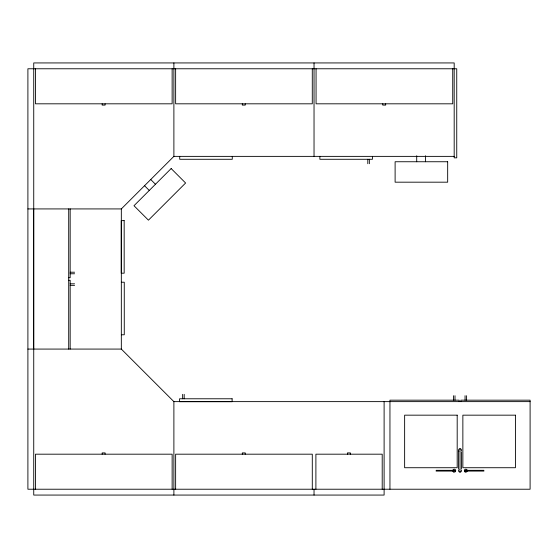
<?xml version="1.0" encoding="UTF-8"?>
<svg xmlns="http://www.w3.org/2000/svg" width="558" height="558" viewBox="0 0 558 558"><rect width="100%" height="100%" fill="white"/><g stroke="black" fill="none" stroke-linecap="round" stroke-linejoin="round"><path stroke-width="0.84" d="M461.48 451.973L461.48 468.755M530.1 401.627L173.887 401.627L121.33 349.078L121.33 208.922L173.887 156.373L454.184 156.373M27.9 208.922L121.33 208.922M70.134 272.213L74.577 272.213M70.134 273.762L74.577 273.762M68.704 277.738L70.168 277.738L70.168 208.922M68.704 280.262L70.168 280.262L70.168 349.078M121.351 282.222L124.267 282.222L124.267 334.779L121.351 334.779M70.134 283.813L74.577 283.813M70.134 285.354L74.577 285.354M27.9 349.078L121.33 349.078M436.098 470.324L455.3 470.324L455.3 471.078L436.098 471.078M483.946 470.324L464.751 470.324L464.751 471.078L483.946 471.078M150.625 179.418L155.459 184.252M144.431 185.612L149.265 190.445M460.022 472.103L460.022 448.744M458.564 451.129L458.564 468.825M466.593 395.727L466.593 400.17M466.593 470.324L466.593 471.078M465.051 395.727L465.051 400.17M460.859 401.627L460.859 400.17L530.1 400.17L530.1 489.226L27.9 489.226L27.9 68.773L456.744 68.773L456.744 157.83L454.184 157.83L454.184 62.935L33.738 62.935L33.738 495.065L384.113 495.065L384.113 401.627M459.192 401.627L459.192 400.17L389.951 400.17L389.951 489.226M455 395.727L455 400.17M453.459 395.727L453.459 400.17M453.452 470.324L453.452 471.078M452.726 68.773L452.726 103.816L316.065 103.816L316.065 68.773M425.468 155.766L425.468 161.743M416.707 155.766L416.707 161.743M385.676 103.816L385.676 105.092L382.753 105.092L382.753 103.816M382.209 489.226L382.209 454.184L315.898 454.184L315.898 489.226M372.43 156.373L372.43 159.288L319.874 159.288L319.874 156.373M369.347 159.288L369.347 163.731M367.799 159.288L367.799 163.731M350.354 454.184L350.354 452.908L347.432 452.908L347.432 454.184M314.035 62.935L314.035 156.373M314.035 489.226L314.035 495.065M312.292 68.773L312.292 103.816L175.631 103.816L175.631 68.773M312.292 489.226L312.292 454.184L175.631 454.184L175.631 489.226M245.241 103.816L245.241 105.092L242.318 105.092L242.318 103.816M245.241 454.184L245.241 452.908L242.318 452.908L242.318 454.184M232.281 156.373L232.281 159.288L179.725 159.288L179.725 156.373M184.189 394.332L184.189 398.775M182.647 394.332L182.647 398.775M173.887 62.935L173.887 156.373M173.887 401.627L173.887 495.065M172.143 68.773L172.143 103.816L35.482 103.816L35.482 68.773M172.143 489.226L172.143 454.184L35.482 454.184L35.482 489.226M105.092 103.816L105.092 105.092L102.17 105.092L102.17 103.816M105.092 454.184L105.092 452.908L102.17 452.908L102.17 454.184M68.704 208.922L68.704 349.078M33.668 208.922L33.668 349.078M461.292 469.913A1.458 1.458 0 0 1 460.866 471.838A1.458 1.458 0 0 1 458.906 471.58A1.458 1.458 0 0 1 458.99 469.606M458.99 451.234A1.458 1.458 0 0 1 458.906 449.26A1.458 1.458 0 0 1 460.859 449.009A1.458 1.458 0 0 1 461.292 450.934M171.153 168.558L133.99 205.721L148.442 220.173L185.605 183.01L171.153 168.558M447.669 161.743L395.113 161.743L395.113 182.18L447.669 182.18L447.669 161.743M124.169 220.626L121.246 220.626L121.246 273.183L124.169 273.183L124.169 220.626M232.114 398.775L179.557 398.775L179.557 401.69L232.114 401.69L232.114 398.775M457.19 415.166L404.634 415.166L404.634 467.723L457.19 467.723L457.19 415.166M515.418 415.166L462.861 415.166L462.861 467.723L515.418 467.723L515.418 415.166M465.072 471.929A1.458 1.458 0 0 0 467.262 470.659A1.458 1.458 0 0 0 465.072 469.397A1.458 1.458 0 0 0 465.072 471.929M453.515 471.929A1.458 1.458 0 0 0 455.705 470.659A1.458 1.458 0 0 0 453.515 469.397A1.458 1.458 0 0 0 453.515 471.929"/></g></svg>
